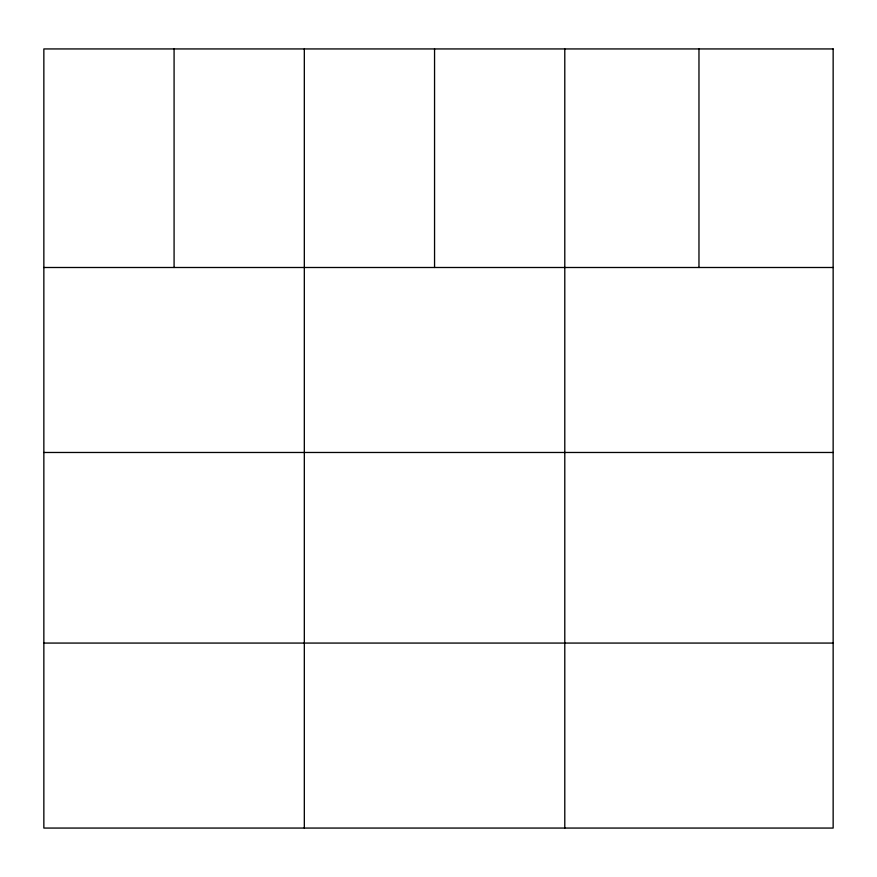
<?xml version="1.0" encoding="UTF-8"?>
<svg xmlns="http://www.w3.org/2000/svg" width="877" height="877" viewBox="0 0 877 877"><rect width="100%" height="100%" fill="white"/><g stroke="black" fill="none" stroke-linecap="round" stroke-linejoin="round"><path stroke-width="1.32" d="M43.85 267.496L833.15 267.496M43.85 452.477L833.15 452.477M43.85 643.071L833.15 643.071M698.969 48.937L698.969 267.496M564.788 48.937L564.788 828.063M434.553 48.937L434.553 267.496M304.319 48.937L304.319 828.063M174.084 48.937L174.084 267.496M833.15 48.937L43.85 48.937L43.85 828.063L833.15 828.063L833.15 48.937"/></g></svg>
